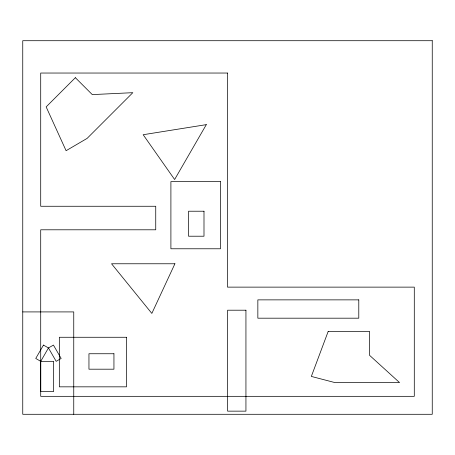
<?xml version="1.0" encoding="UTF-8"?>
<svg xmlns="http://www.w3.org/2000/svg" width="455" height="455" viewBox="0 0 455 455"><rect width="100%" height="100%" fill="white"/><g stroke="black" fill="none" stroke-linecap="round" stroke-linejoin="round"><path stroke-width="0.68" d="M22.75 311.914L73.755 311.914L73.755 414.289M328.214 331.348L311.339 376.427L334.897 382.581L399.553 382.581L369.523 355.275L369.523 331.348L328.214 331.348M174.908 263.769L151.839 313.415L111.543 263.769L174.908 263.769M43.475 345.078L35.752 358.455L40.734 361.333L53.662 361.333L53.662 391.505L40.734 391.505L40.734 361.333L48.452 347.956L53.434 345.078L61.158 358.455L56.175 361.333L48.452 347.956L43.475 345.078M206.303 124.642L174.623 179.52L143.166 134.72L206.303 124.642M75.359 77.686L46.148 106.891L66.094 150.702L87.104 138.394L132.82 92.678L92.28 94.6L75.359 77.686M432.25 40.711L22.75 40.711L22.75 414.289L432.25 414.289L432.25 40.711M227.5 73.039L40.711 73.039L40.711 206.263L155.741 206.263L155.741 229.798L40.711 229.798L40.711 396.328L414.289 396.328L414.289 287.128L227.5 287.128L227.5 73.039M220.476 181.602L170.904 181.602L170.904 248.777L220.476 248.777L220.476 181.602M203.994 211.217L188.546 211.217L188.546 236.213L203.994 236.213L203.994 211.217M358.79 299.868L257.849 299.868L257.849 318.187L358.79 318.187L358.79 299.868M245.939 310.202L227.619 310.202L227.619 411.144L245.939 411.144L245.939 310.202M126.507 337.269L59.332 337.269L59.332 386.835L126.507 386.835L126.507 337.269M113.943 353.745L88.953 353.745L88.953 369.193L113.943 369.193L113.943 353.745"/></g></svg>
